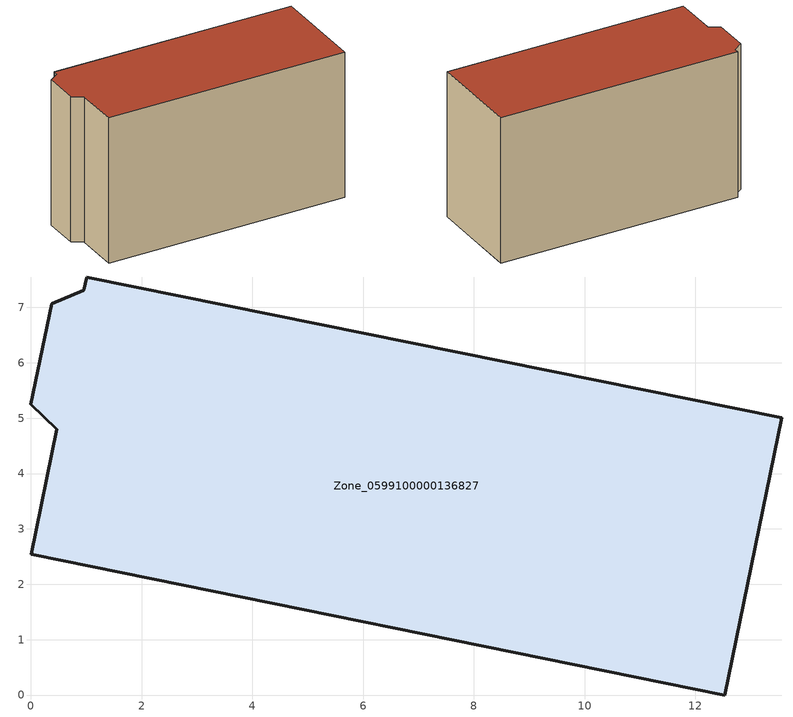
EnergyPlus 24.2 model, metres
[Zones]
Zone_0599100000136827
 floor ground (C_G): 13.56,5.01 12.53,0 0.01,2.54 0.47,4.8 0,5.25 0.38,7.07 0.96,7.31 1.01,7.55 z0
 wall outside (C_F): 0.96,7.31 0.38,7.07 0,5.25 0.47,4.8 0.01,2.54 12.53,0 13.56,5.01 1.01,7.55 0.96,7.31 z0:7.8
 roof outside (C_R): 13.56,5.01 1.01,7.55 0.96,7.31 0.38,7.07 0,5.25 0.47,4.8 0.01,2.54 12.53,0 z7.8
[BUILDING]
Pand.0599100000136827: North Axis=0; Terrain=City; Loads Convergence Tolerance Value=0.04; Temperature Convergence Tolerance Value=0.4; Solar Distribution=FullExterior; Maximum Number of Warmup Days=25; Minimum Number of Warmup Days=1
[Site:Location]
Rotterdam.The.Hague.AP_ZH_NLD Design_Conditions: Latitude=51.96; Longitude=4.45; Time Zone=1; Elevation=-4.5
[SITE:GROUNDTEMPERATURE:BUILDINGSURFACE]
18, 18, 18, 18, 18, 18, 18, 18, 18, 18, 18, 18
[MATERIAL] Thermal Absorptance=0.9; Solar Absorptance=0.7; Visible Absorptance=0.7
Name | Roughness | Thickness | Conductivity | Density | Specific Heat
G.TI.1946 | MediumSmooth | 0.15 | 1 | 540 | 1210
F.TI.1946 | Rough | 0.3 | 0.857143 | 1920 | 840
R.TI.1946 | MediumRough | 0.2 | 0.1 | 1500 | 1000
[CONSTRUCTION]
C_G: G.TI.1946
C_F: F.TI.1946
C_R: R.TI.1946
[ZONE]
Zone_0599100000136827: Type=1; Multiplier=1; Ceiling Height=Autocalculate; Volume=Autocalculate; Floor Area=autocalculate; Part of Total Floor Area=Yes
[ZONEINFILTRATION:DESIGNFLOWRATE]
Infil_Zone_0599100000136827: Zone or ZoneList or Space or SpaceList=Zone_0599100000136827; Schedule=AlwaysOn; Design Flow Rate Calculation Method=Flow/Area; Flow Rate per Floor Area=0.003; Constant Term Coefficient=1; Temperature Term Coefficient=0; Velocity Term Coefficient=0; Velocity Squared Term Coefficient=0
[HVACTEMPLATE:ZONE:IDEALLOADSAIRSYSTEM]
Zone_0599100000136827: Maximum Heating Supply Air Temperature=50; Minimum Cooling Supply Air Temperature=13; Maximum Heating Supply Air Humidity Ratio=0.0156; Minimum Cooling Supply Air Humidity Ratio=0.0077; Heating Limit=NoLimit; Cooling Limit=NoLimit; Dehumidification Control Type=ConstantSensibleHeatRatio; Cooling Sensible Heat Ratio=0.7; Dehumidification Setpoint=60; Humidification Control Type=None; Humidification Setpoint=30; Outdoor Air Method=None; Outdoor Air Flow Rate per Person=0.00944; Outdoor Air Flow Rate per Zone Floor Area=0; Outdoor Air Flow Rate per Zone=0; Demand Controlled Ventilation Type=None; Outdoor Air Economizer Type=NoEconomizer; Heat Recovery Type=None; Sensible Heat Recovery Effectiveness=0.7; Latent Heat Recovery Effectiveness=0.65
[ZONECONTROL:THERMOSTAT]
ThermostatControl_Zone_0599100000136827: Zone or ZoneList=Zone_0599100000136827; Control Type Schedule=DualSetpointControlType; Control 1=Thermostat_Zone_0599100000136827; Temperature Difference Between Cutout And Setpoint=0
[THERMOSTATSETPOINT:DUALSETPOINT]
Thermostat_Zone_0599100000136827: Heating Setpoint Temperature Schedule=HeatingSetpoint_Zone_0599100000136827; Cooling Setpoint Temperature Schedule=CoolingSetpoint_Zone_0599100000136827
[SCHEDULE:COMPACT]
HeatingSetpoint_Zone_0599100000136827: Through: 12/31, For: AllDays, Until: 24:00, 21
CoolingSetpoint_Zone_0599100000136827: Through: 12/31, For: AllDays, Until: 24:00, 24
DualSetpointControlType: Through: 12/31, For: AllDays, Until: 24:00, 4
AlwaysOn: Through: 12/31, For: AllDays, Until: 24:00, 1
